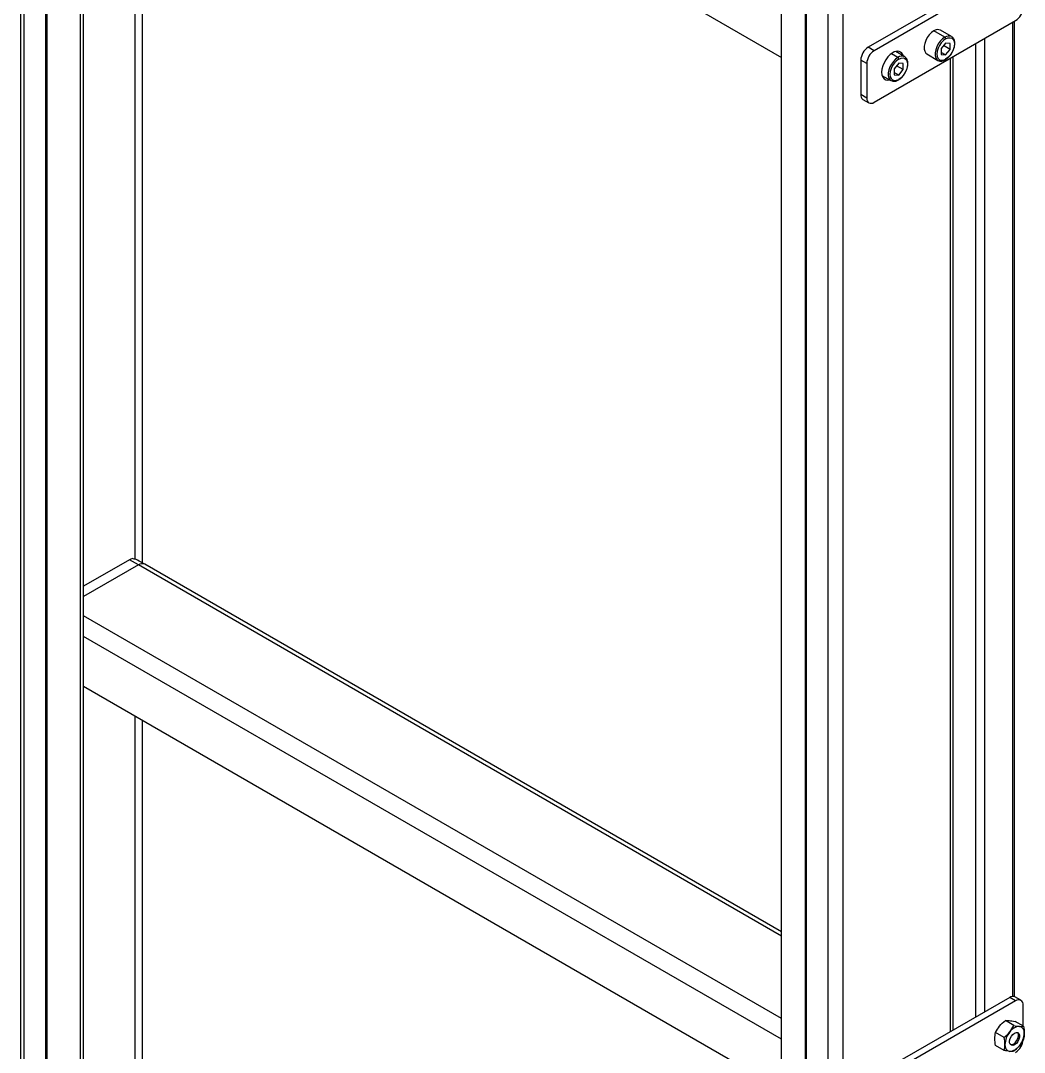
# Model space of a CAD drawing. Header units: millimetres. Extents: x 2 to 418, y 2 to 295.
# Drawn here: x 333.17 to 364.94, y 133.64 to 166.3 of the extents above; entities that cross this region are included whole.
import ezdxf

# ---------------------------------------------------------------- set-up
doc = ezdxf.new("R2010")
doc.units = ezdxf.units.MM

msp = doc.modelspace()

# ---------------------------------------------------------------- linework, layer by layer
at = {"color": 7, "linetype": 'Continuous', "lineweight": 25}
for p, q in [((333.16617, 225.87289), (333.16617, 111.30157)), ((335.06311, 110.20649), (335.06311, 224.77781)), ((335.15871, 110.1513), (335.15871, 224.72263)), ((357.24777, 104.46303), (357.24777, 219.03418)), ((335.15871, 177.88683), (357.24777, 165.13509)), ((364.47078, 168.04116), (359.99244, 165.45587)), ((364.65934, 167.9323), (360.181, 165.34701)), ((360.181, 163.71393), (364.65934, 166.29922)), ((364.62364, 135.40277), (364.62364, 166.27861)), ((362.41546, 165.77147), (362.06662, 165.97285)), ((362.63211, 165.79292), (362.28327, 165.9943)), ((360.181, 165.34701), (359.99244, 165.45587)), ((361.14718, 165.1534), (360.86217, 165.31793)), ((360.92307, 165.28278), (360.9075, 165.32612)), ((362.44374, 165.58988), (362.30232, 165.41395)), ((362.30232, 165.41395), (362.30232, 165.22538)), ((362.44374, 165.21273), (362.30232, 165.29437)), ((362.58516, 165.38866), (362.37809, 165.5082)), ((362.58516, 165.57723), (362.44374, 165.58988)), ((362.44374, 165.21273), (362.58516, 165.38866)), ((362.58516, 165.38866), (362.58516, 165.57723)), ((359.9453, 164.93876), (359.75674, 165.04762)), ((359.75674, 165.04762), (359.75674, 163.9589)), ((360.95882, 164.95036), (360.8174, 164.77443)), ((361.10024, 164.93771), (360.95882, 164.95036)), ((361.84997, 165.24373), (362.19881, 165.04235)), ((362.19881, 165.04235), (362.2052, 165.03887)), ((362.30232, 165.22538), (362.44374, 165.21273)), ((362.68279, 134.34734), (362.68279, 165.15818)), ((359.9453, 164.93876), (359.9453, 163.85004)), ((360.8174, 164.77443), (360.8174, 164.58586)), ((360.95882, 164.57321), (360.8174, 164.65485)), ((361.10024, 164.74914), (360.89316, 164.86868)), ((360.95882, 164.57321), (361.10024, 164.74914)), ((361.10024, 164.74914), (361.10024, 164.93771)), ((360.42887, 164.56736), (360.71388, 164.40283)), ((360.44445, 164.52401), (360.48978, 164.5322)), ((360.71388, 164.40283), (360.72027, 164.39935)), ((360.8174, 164.58586), (360.95882, 164.57321)), ((359.9453, 163.85004), (359.75674, 163.9589)), ((359.82578, 163.80628), (360.01435, 163.69743)), ((336.61077, 149.23127), (335.15871, 148.39301)), ((336.89362, 149.06799), (335.15871, 148.06645)), ((336.89362, 149.06799), (336.61077, 149.23127)), ((337.0936, 149.08779), (336.91646, 149.19005)), ((357.24777, 137.45304), (337.0936, 149.08779)), ((335.15871, 145.2252), (357.24777, 132.47346)), ((364.47078, 135.37953), (359.99244, 132.79423)), ((364.65934, 135.27067), (360.181, 132.68538)), ((364.65934, 135.27067), (364.47078, 135.37953)), ((364.826, 135.28717), (364.63743, 135.39603)), ((364.89504, 134.46792), (364.89504, 135.13456)), ((364.59898, 134.48935), (364.33316, 134.6428)), ((364.90539, 134.46195), (364.63957, 134.6154)), ((364.29256, 134.10817), (364.02674, 134.26163)), ((364.29256, 133.6996), (364.02674, 133.85305))]:
    msp.add_line(p, q, dxfattribs=at)
at = {"color": 8, "linetype": 'Continuous', "lineweight": 25}
for p, q in [((333.2638, 225.81653), (333.2638, 111.24521)), ((333.95029, 225.42023), (333.95029, 110.84891)), ((333.9948, 225.39454), (333.9948, 110.82321)), ((359.19105, 220.15602), (359.19105, 107.49027)), ((358.71965, 219.88388), (358.71965, 105.31273)), ((358.03316, 219.48758), (358.03316, 104.91643)), ((357.99581, 219.46602), (357.99581, 104.89487)), ((336.77576, 176.95333), (336.77576, 149.24937)), ((337.01147, 176.81726), (337.01147, 149.13521)), ((364.56506, 166.24479), (364.56506, 135.41054)), ((363.66939, 165.72774), (363.66939, 134.91689)), ((363.38655, 165.56445), (363.38655, 134.75361)), ((360.93053, 165.13195), (360.7259, 165.25008)), ((362.58516, 165.10182), (362.58516, 134.29098)), ((357.24777, 137.31779), (336.89362, 149.06799)), ((357.24777, 134.70528), (335.15871, 147.45703)), ((357.24777, 134.0521), (335.15871, 146.80385)), ((336.77576, 144.29169), (336.77576, 116.58774)), ((337.01147, 144.15563), (337.01147, 116.47358)), ((364.58863, 133.90166), (364.62634, 133.87989))]:
    msp.add_line(p, q, dxfattribs=at)
at = {"color": 7, "linetype": 'Continuous', "lineweight": 25, "flags": 128}
for points in [[(362.06662, 165.97285), (361.99329, 165.92023), (361.92422, 165.85012), (361.86343, 165.76656), (361.81444, 165.67444), (361.78012, 165.57909), (361.76244, 165.48607), (361.76244, 165.40077), (361.78012, 165.32815), (361.81444, 165.27244), (361.84997, 165.24373)], [(362.44374, 165.72248), (362.37176, 165.66998), (362.30468, 165.59917), (362.24707, 165.51488), (362.20287, 165.42284), (362.17509, 165.32934), (362.16561, 165.24075), (362.17509, 165.16309), (362.20287, 165.10167), (362.24707, 165.06067), (362.30468, 165.04288), (362.37176, 165.04952), (362.44374, 165.08013)], [(362.44374, 165.72248), (362.51573, 165.75309), (362.58281, 165.75973), (362.64041, 165.74194), (362.68461, 165.70094), (362.71239, 165.63952), (362.72187, 165.56187), (362.71239, 165.47327), (362.68461, 165.37977), (362.64041, 165.28774), (362.58281, 165.20344), (362.51573, 165.13263), (362.44374, 165.08013)], [(360.77025, 165.27891), (360.69158, 165.22326), (360.61685, 165.14992), (360.54982, 165.06258), (360.49384, 164.96562), (360.45171, 164.86389), (360.42557, 164.7625), (360.4167, 164.66654), (360.42557, 164.58081), (360.45171, 164.50961), (360.49384, 164.45651), (360.54982, 164.42419), (360.61685, 164.41424), (360.67834, 164.42335)], [(360.95882, 165.08296), (360.88683, 165.03046), (360.81975, 164.95965), (360.76215, 164.87536), (360.71795, 164.78332), (360.69017, 164.68982), (360.68069, 164.60123), (360.69017, 164.52357), (360.71795, 164.46215), (360.76215, 164.42115), (360.81975, 164.40336), (360.88683, 164.41), (360.95882, 164.44061)], [(360.95882, 165.08296), (361.0308, 165.11357), (361.09788, 165.12021), (361.15548, 165.10242), (361.19968, 165.06142), (361.22747, 165), (361.23695, 164.92235), (361.22747, 164.83375), (361.19968, 164.74025), (361.15548, 164.64822), (361.09788, 164.56392), (361.0308, 164.49311), (360.95882, 164.44061)], [(364.62634, 133.87989), (364.57153, 133.85941), (364.52332, 133.86372), (364.48754, 133.8923), (364.4685, 133.94172), (364.4685, 134.00599), (364.48754, 134.07739), (364.52332, 134.14728), (364.57153, 134.20725), (364.62634, 134.25006)], [(364.58863, 133.90166), (364.64345, 133.94447), (364.69166, 134.00444), (364.72744, 134.07434), (364.74647, 134.14573), (364.74647, 134.21001), (364.72744, 134.25942), (364.71923, 134.26943)], [(364.62634, 134.25006), (364.68116, 134.27054), (364.72937, 134.26623), (364.76515, 134.23765), (364.78419, 134.18824), (364.78419, 134.12396), (364.76515, 134.05256), (364.72937, 133.98267), (364.68116, 133.9227), (364.62634, 133.87989)], [(364.58863, 133.90166), (364.53381, 133.88118), (364.49574, 133.88229)]]:
    msp.add_lwpolyline(points, dxfattribs=at)
at = {"color": 8, "linetype": 'Continuous', "lineweight": 25, "flags": 128}
for points in [[(362.41546, 165.77147), (362.34213, 165.71885), (362.27306, 165.64873), (362.21227, 165.56518), (362.16328, 165.47306), (362.12896, 165.37771), (362.11128, 165.28469), (362.11128, 165.19939), (362.12896, 165.12677), (362.16328, 165.07106), (362.19881, 165.04235)], [(360.93053, 165.13195), (360.8572, 165.07933), (360.78814, 165.00921), (360.72734, 164.92566), (360.67836, 164.83354), (360.64403, 164.73819), (360.62635, 164.64517), (360.62635, 164.55987), (360.64403, 164.48725), (360.67836, 164.43154), (360.71388, 164.40283)]]:
    msp.add_lwpolyline(points, dxfattribs=at)
at = {"color": 7, "linetype": 'Continuous', "lineweight": 25}
for centre, radius, start, end in [((364.38331, 166.73076), 0.51227, 302.605478, 357.394522), ((362.19266, 165.8047), 0.21014, 64.45706, 126.853399), ((362.38233, 165.71968), 0.06147, 2.605478, 57.394522), ((360.26847, 165.02433), 0.51227, 122.605478, 177.394522), ((360.45704, 164.91548), 0.51227, 122.605478, 177.394522), ((360.907, 165.11604), 0.21266, 15.792663, 130.017671), ((360.89741, 165.08016), 0.06147, 2.605478, 57.394522), ((359.92007, 163.94087), 0.16433, 173.701152, 234.986667), ((360.08899, 163.82673), 0.14557, 170.785963, 309.203285), ((336.7579, 148.98543), 0.2865, 100.629808, 120.899809), ((337.01078, 148.90444), 0.20119, 65.692881, 125.617577), ((364.56842, 135.24323), 0.16766, 65.692881, 125.617577), ((364.75135, 135.15787), 0.14557, 350.785963, 129.203285), ((364.98435, 133.85746), 0.66512, 140.227928, 177.360713), ((364.80321, 134.06503), 0.39553, 93.429538, 146.565085), ((364.74467, 134.2725), 0.19057, 350.748121, 79.453222), ((364.26834, 134.27249), 0.66512, 320.227928, 357.360713), ((364.38331, 134.06912), 0.51227, 302.605478, 357.394522), ((364.50802, 133.85745), 0.19057, 170.748121, 259.453222), ((364.44948, 134.06492), 0.39553, 273.429538, 326.565085)]:
    msp.add_arc(centre, radius, start, end, dxfattribs=at)
at = {"color": 8, "linetype": 'Continuous', "lineweight": 25}
for centre, radius, start, end in [((362.54137, 165.60372), 0.20975, 64.068448, 126.891714), ((361.05644, 164.9642), 0.20975, 64.068448, 126.891714), ((362.42472, 165.07771), 0.01918, 304.04042, 7.257429), ((360.93979, 164.43819), 0.01918, 304.04042, 7.257429)]:
    msp.add_arc(centre, radius, start, end, dxfattribs=at)
at = {"color": 7, "linetype": 'Continuous', "lineweight": 25}
msp.add_ellipse((336.51649, 148.95908), major_axis=(0.56569, 0), ratio=0.57738155, start_param=0.78547943, end_param=1.23095942, dxfattribs=at)
for points, knots in [([(362.43546, 165.06182), (362.44779, 165.06946), (362.48336, 165.09149), (362.54003, 165.14056), (362.6012, 165.21111), (362.65354, 165.2917), (362.6946, 165.37818), (362.72242, 165.46667), (362.73543, 165.55317), (362.73258, 165.63409), (362.71329, 165.7025), (362.68061, 165.75799), (362.64868, 165.78039), (362.63288, 165.79148)], [0, 0, 0, 0, 0.05135661, 0.14806846, 0.24459471, 0.34091923, 0.43725052, 0.53380811, 0.63085381, 0.72864709, 0.82706381, 0.91440165, 1, 1, 1, 1]), ([(360.95053, 164.4223), (360.96287, 164.42994), (360.99844, 164.45197), (361.05511, 164.50104), (361.11628, 164.57159), (361.16861, 164.65218), (361.20968, 164.73866), (361.2375, 164.82715), (361.25051, 164.91365), (361.24765, 164.99457), (361.22836, 165.06298), (361.19569, 165.11847), (361.16376, 165.14087), (361.14796, 165.15196)], [0, 0, 0, 0, 0.051356607, 0.148068461, 0.244594713, 0.340919235, 0.43725052, 0.533808106, 0.630853811, 0.728647091, 0.827063812, 0.914401645, 1, 1, 1, 1]), ([(362.20677, 165.03893), (362.22387, 165.03176), (362.25951, 165.01682), (362.32219, 165.01818), (362.38188, 165.03362), (362.41979, 165.05358), (362.43546, 165.06182)], [0, 0, 0, 0, 0.25089085, 0.52271698, 0.80282123, 1, 1, 1, 1]), ([(360.72184, 164.39941), (360.73895, 164.39224), (360.77459, 164.3773), (360.83727, 164.37866), (360.89696, 164.3941), (360.93487, 164.41406), (360.95053, 164.4223)], [0, 0, 0, 0, 0.25089085, 0.52271698, 0.80282123, 1, 1, 1, 1])]:
    msp.add_open_spline(points, degree=3, knots=knots, dxfattribs=at)
for points in [[(364.15258, 134.46801), (364.20487, 134.53306), (364.26642, 134.59017), (364.33316, 134.6428)], [(364.33316, 134.6428), (364.36653, 134.64796), (364.4067, 134.64958), (364.459, 134.6449)], [(364.459, 134.6449), (364.51129, 134.64023), (364.57283, 134.62951), (364.63957, 134.6154)], [(363.99938, 134.07314), (363.99938, 134.14286), (364.01006, 134.20451), (364.02674, 134.26163)], [(364.02674, 134.26163), (364.06011, 134.33353), (364.10029, 134.40296), (364.15258, 134.46801)], [(364.29256, 134.10817), (364.3593, 134.16081), (364.42085, 134.21791), (364.47314, 134.28296)], [(364.47314, 134.28296), (364.52543, 134.34801), (364.56561, 134.41745), (364.59898, 134.48935)], [(364.59898, 134.48935), (364.66572, 134.47524), (364.72726, 134.46453), (364.77955, 134.45985)], [(364.77955, 134.45985), (364.83184, 134.45517), (364.87202, 134.45679), (364.90539, 134.46195)], [(364.90539, 134.46195), (364.92207, 134.38557), (364.93276, 134.31159), (364.93276, 134.24186)], [(364.93276, 134.24186), (364.93276, 134.17214), (364.92207, 134.11049), (364.90539, 134.05338)], [(364.02674, 133.85305), (364.01006, 133.92943), (363.99938, 134.00341), (363.99938, 134.07314)], [(364.31993, 133.88809), (364.31993, 133.95781), (364.30925, 134.0318), (364.29256, 134.10817)], [(364.90539, 134.05338), (364.87202, 133.98148), (364.83184, 133.91204), (364.77955, 133.84699)], [(364.29256, 133.6996), (364.30925, 133.75671), (364.31993, 133.81836), (364.31993, 133.88809)], [(364.47314, 133.6701), (364.42085, 133.67478), (364.3593, 133.68549), (364.29256, 133.6996)], [(364.59898, 133.6722), (364.56561, 133.66705), (364.52543, 133.66543), (364.47314, 133.6701)], [(364.77955, 133.84699), (364.72726, 133.78194), (364.66572, 133.72484), (364.59898, 133.6722)]]:
    msp.add_open_spline(points, degree=3, dxfattribs=at)

doc.saveas('drawing.dxf')
